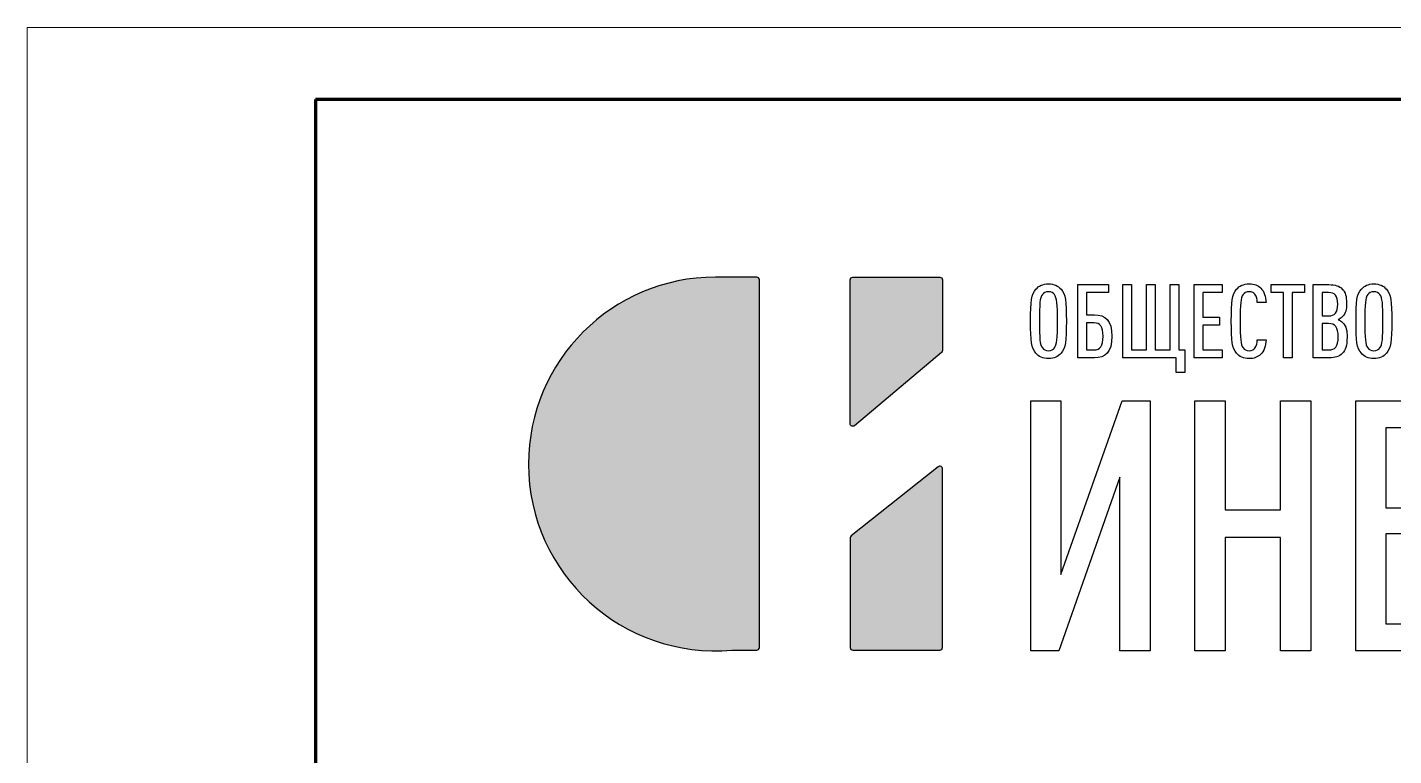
# Model space of a CAD drawing. Header units: millimetres. Extents: x 1642 to 8235, y 1174 to 5441.
# Drawn here: x 1990.4 to 2085.2, y 1425.5 to 1476 of the extents above; entities that cross this region are included whole.
import ezdxf

# ---------------------------------------------------------------- set-up
doc = ezdxf.new("R2010")
doc.units = ezdxf.units.MM
doc.layers.add('layer 1', color=7, linetype='Continuous')
doc.layers.add('Основной', color=1, linetype='Continuous', lineweight=60)
doc.layers.add('Размерный', color=4, linetype='Continuous', lineweight=30)

# ---------------------------------------------------------------- blocks, each defined once
blk = doc.blocks.new('Лого')
h = blk.add_hatch(color=151)
h.set_gradient(color1=(158, 191, 227), color2=(46, 54, 92), tint=1, name='HEMISPHERICAL')
edge = h.paths.add_edge_path()
edge.add_spline(control_points=[(0.349, 0.4943), (-0.1909, 0.4468), (-0.6571, 0.8707), (-0.6571, 1.4146), (-0.6571, 1.4146), (-0.6571, 1.9249), (-0.2434, 2.3386), (0.2669, 2.3386), (0.2669, 2.3386), (0.2669, 2.3386), (0.4714, 2.3386), (0.4714, 2.3386), (0.4714, 2.3386), (0.4787, 2.3386), (0.4846, 2.3327), (0.4846, 2.3254), (0.4846, 2.3254), (0.4846, 2.3254), (0.4846, 0.5075), (0.4846, 0.5075), (0.4846, 0.5075), (0.4846, 0.5003), (0.4787, 0.4943), (0.4714, 0.4943), (0.4714, 0.4943), (0.4714, 0.4943), (0.3502, 0.4943), (0.3502, 0.4943), (0.3502, 0.4943), (0.3497, 0.4943), (0.3494, 0.4943), (0.349, 0.4943)], knot_values=[0, 0, 0, 0, 0.111111, 0.111111, 0.111111, 0.111121, 0.222222, 0.222222, 0.222222, 0.222232, 0.333333, 0.333333, 0.333333, 0.333344, 0.444444, 0.444444, 0.444444, 0.444455, 0.555556, 0.555556, 0.555556, 0.555566, 0.666667, 0.666667, 0.666667, 0.666677, 0.777778, 0.777778, 0.777778, 0.777788, 1, 1, 1, 1], degree=3, periodic=0)
edge = h.paths.add_edge_path()
edge.add_spline(control_points=[(0.9551, 1.604), (0.9551, 1.604), (1.3853, 1.966), (1.3853, 1.966), (1.3853, 1.966), (1.3884, 1.9686), (1.39, 1.972), (1.39, 1.9761), (1.39, 1.9761), (1.39, 1.9761), (1.39, 2.3254), (1.39, 2.3254), (1.39, 2.3254), (1.39, 2.3327), (1.3841, 2.3386), (1.3768, 2.3386), (1.3768, 2.3386), (1.3768, 2.3386), (0.9466, 2.3386), (0.9466, 2.3386), (0.9466, 2.3386), (0.9393, 2.3386), (0.9334, 2.3327), (0.9334, 2.3254), (0.9334, 2.3254), (0.9334, 2.3254), (0.9334, 1.6141), (0.9334, 1.6141), (0.9334, 1.6141), (0.9334, 1.6089), (0.9363, 1.6044), (0.941, 1.6021), (0.941, 1.6021), (0.9458, 1.5999), (0.9511, 1.6006), (0.9551, 1.604)], knot_values=[0, 0, 0, 0, 0.1, 0.1, 0.1, 0.10001, 0.2, 0.2, 0.2, 0.20001, 0.3, 0.3, 0.3, 0.30001, 0.4, 0.4, 0.4, 0.40001, 0.5, 0.5, 0.5, 0.50001, 0.6, 0.6, 0.6, 0.60001, 0.7, 0.7, 0.7, 0.70001, 0.8, 0.8, 0.8, 0.80001, 1, 1, 1, 1], degree=3, periodic=0)
edge = h.paths.add_edge_path()
edge.add_spline(control_points=[(0.9384, 1.0593), (0.9384, 1.0593), (1.3686, 1.4007), (1.3686, 1.4007), (1.3686, 1.4007), (1.3727, 1.4039), (1.3779, 1.4045), (1.3826, 1.4023), (1.3826, 1.4023), (1.3873, 1.4), (1.39, 1.3956), (1.39, 1.3904), (1.39, 1.3904), (1.39, 1.3904), (1.39, 0.5075), (1.39, 0.5075), (1.39, 0.5075), (1.39, 0.5003), (1.3841, 0.4943), (1.3768, 0.4943), (1.3768, 0.4943), (1.3768, 0.4943), (0.9466, 0.4943), (0.9466, 0.4943), (0.9466, 0.4943), (0.9393, 0.4943), (0.9334, 0.5003), (0.9334, 0.5075), (0.9334, 0.5075), (0.9334, 0.5075), (0.9334, 1.049), (0.9334, 1.049), (0.9334, 1.049), (0.9334, 1.0531), (0.9351, 1.0567), (0.9384, 1.0593)], knot_values=[0, 0, 0, 0, 0.1, 0.1, 0.1, 0.10001, 0.2, 0.2, 0.2, 0.20001, 0.3, 0.3, 0.3, 0.30001, 0.4, 0.4, 0.4, 0.40001, 0.5, 0.5, 0.5, 0.50001, 0.6, 0.6, 0.6, 0.60001, 0.7, 0.7, 0.7, 0.70001, 0.8, 0.8, 0.8, 0.80001, 1, 1, 1, 1], degree=3, periodic=0)
at = {"layer": 'layer 1', "color": 159}
for points, knots in [([(0.349, 0.4943), (-0.1909, 0.4468), (-0.6571, 0.8707), (-0.6571, 1.4146), (-0.6571, 1.4146), (-0.6571, 1.9249), (-0.2434, 2.3386), (0.2669, 2.3386), (0.2669, 2.3386), (0.2669, 2.3386), (0.4714, 2.3386), (0.4714, 2.3386), (0.4714, 2.3386), (0.4787, 2.3386), (0.4846, 2.3327), (0.4846, 2.3254), (0.4846, 2.3254), (0.4846, 2.3254), (0.4846, 0.5075), (0.4846, 0.5075), (0.4846, 0.5075), (0.4846, 0.5003), (0.4787, 0.4943), (0.4714, 0.4943), (0.4714, 0.4943), (0.4714, 0.4943), (0.3502, 0.4943), (0.3502, 0.4943), (0.3502, 0.4943), (0.3497, 0.4943), (0.3494, 0.4943), (0.349, 0.4943)], [0, 0, 0, 0, 0.111111, 0.111111, 0.111111, 0.111111, 0.222222, 0.222222, 0.222222, 0.222222, 0.333333, 0.333333, 0.333333, 0.333333, 0.444444, 0.444444, 0.444444, 0.444444, 0.555556, 0.555556, 0.555556, 0.555556, 0.666667, 0.666667, 0.666667, 0.666667, 0.777778, 0.777778, 0.777778, 0.777778, 1, 1, 1, 1]), ([(0.9551, 1.604), (0.9551, 1.604), (1.3853, 1.966), (1.3853, 1.966), (1.3853, 1.966), (1.3884, 1.9686), (1.39, 1.972), (1.39, 1.9761), (1.39, 1.9761), (1.39, 1.9761), (1.39, 2.3254), (1.39, 2.3254), (1.39, 2.3254), (1.39, 2.3327), (1.3841, 2.3386), (1.3768, 2.3386), (1.3768, 2.3386), (1.3768, 2.3386), (0.9466, 2.3386), (0.9466, 2.3386), (0.9466, 2.3386), (0.9393, 2.3386), (0.9334, 2.3327), (0.9334, 2.3254), (0.9334, 2.3254), (0.9334, 2.3254), (0.9334, 1.6141), (0.9334, 1.6141), (0.9334, 1.6141), (0.9334, 1.6089), (0.9363, 1.6044), (0.941, 1.6021), (0.941, 1.6021), (0.9458, 1.5999), (0.9511, 1.6006), (0.9551, 1.604)], [0, 0, 0, 0, 0.1, 0.1, 0.1, 0.1, 0.2, 0.2, 0.2, 0.2, 0.3, 0.3, 0.3, 0.3, 0.4, 0.4, 0.4, 0.4, 0.5, 0.5, 0.5, 0.5, 0.6, 0.6, 0.6, 0.6, 0.7, 0.7, 0.7, 0.7, 0.8, 0.8, 0.8, 0.8, 1, 1, 1, 1]), ([(2.0023, 2.1207), (2.0023, 2.2208), (1.9992, 2.2533), (1.9759, 2.2792), (1.9759, 2.2792), (1.9616, 2.2949), (1.9423, 2.3056), (1.9139, 2.3056), (1.9139, 2.3056), (1.8854, 2.3056), (1.8661, 2.2949), (1.8519, 2.2792), (1.8519, 2.2792), (1.8286, 2.2533), (1.8255, 2.2208), (1.8255, 2.1207), (1.8255, 2.1207), (1.8255, 2.0206), (1.8286, 1.9881), (1.8519, 1.9622), (1.8519, 1.9622), (1.8661, 1.9465), (1.8854, 1.9358), (1.9139, 1.9358), (1.9139, 1.9358), (1.9423, 1.9358), (1.9616, 1.9465), (1.9759, 1.9622), (1.9759, 1.9622), (1.9992, 1.9881), (2.0023, 2.0206), (2.0023, 2.1207)], [0, 0, 0, 0, 0.111111, 0.111111, 0.111111, 0.111111, 0.222222, 0.222222, 0.222222, 0.222222, 0.333333, 0.333333, 0.333333, 0.333333, 0.444444, 0.444444, 0.444444, 0.444444, 0.555556, 0.555556, 0.555556, 0.555556, 0.666667, 0.666667, 0.666667, 0.666667, 0.777778, 0.777778, 0.777778, 0.777778, 1, 1, 1, 1]), ([(2.2278, 2.046), (2.2278, 2.1263), (2.1958, 2.1522), (2.1409, 2.1522), (2.1409, 2.1522), (2.1409, 2.1522), (2.1023, 2.1522), (2.1023, 2.1522), (2.1023, 2.1522), (2.1023, 2.1522), (2.1023, 2.2624), (2.1023, 2.2624), (2.1023, 2.2624), (2.1023, 2.2624), (2.2115, 2.2624), (2.2115, 2.2624), (2.2115, 2.2624), (2.2115, 2.2624), (2.2115, 2.3015), (2.2115, 2.3015), (2.2115, 2.3015), (2.2115, 2.3015), (2.0586, 2.3015), (2.0586, 2.3015), (2.0586, 2.3015), (2.0586, 2.3015), (2.0586, 1.9399), (2.0586, 1.9399), (2.0586, 1.9399), (2.0586, 1.9399), (2.1409, 1.9399), (2.1409, 1.9399), (2.1409, 1.9399), (2.1953, 1.9399), (2.2278, 1.9663), (2.2278, 2.046)], [0, 0, 0, 0, 0.1, 0.1, 0.1, 0.1, 0.2, 0.2, 0.2, 0.2, 0.3, 0.3, 0.3, 0.3, 0.4, 0.4, 0.4, 0.4, 0.5, 0.5, 0.5, 0.5, 0.6, 0.6, 0.6, 0.6, 0.7, 0.7, 0.7, 0.7, 0.8, 0.8, 0.8, 0.8, 1, 1, 1, 1]), ([(2.5874, 1.8678), (2.5874, 1.8678), (2.5874, 1.979), (2.5874, 1.979), (2.5874, 1.979), (2.5874, 1.979), (2.5589, 1.979), (2.5589, 1.979), (2.5589, 1.979), (2.5589, 1.979), (2.5589, 2.3015), (2.5589, 2.3015), (2.5589, 2.3015), (2.5589, 2.3015), (2.5153, 2.3015), (2.5153, 2.3015), (2.5153, 2.3015), (2.5153, 2.3015), (2.5153, 1.979), (2.5153, 1.979), (2.5153, 1.979), (2.5153, 1.979), (2.4421, 1.979), (2.4421, 1.979), (2.4421, 1.979), (2.4421, 1.979), (2.4421, 2.3015), (2.4421, 2.3015), (2.4421, 2.3015), (2.4421, 2.3015), (2.3984, 2.3015), (2.3984, 2.3015), (2.3984, 2.3015), (2.3984, 2.3015), (2.3984, 1.979), (2.3984, 1.979), (2.3984, 1.979), (2.3984, 1.979), (2.3253, 1.979), (2.3253, 1.979), (2.3253, 1.979), (2.3253, 1.979), (2.3253, 2.3015), (2.3253, 2.3015), (2.3253, 2.3015), (2.3253, 2.3015), (2.2816, 2.3015), (2.2816, 2.3015), (2.2816, 2.3015), (2.2816, 2.3015), (2.2816, 1.9399), (2.2816, 1.9399), (2.2816, 1.9399), (2.2816, 1.9399), (2.5457, 1.9399), (2.5457, 1.9399), (2.5457, 1.9399), (2.5457, 1.9399), (2.5457, 1.8678), (2.5457, 1.8678), (2.5457, 1.8678), (2.5457, 1.8678), (2.5874, 1.8678), (2.5874, 1.8678)], [0, 0, 0, 0, 0.058824, 0.058824, 0.058824, 0.058824, 0.117647, 0.117647, 0.117647, 0.117647, 0.176471, 0.176471, 0.176471, 0.176471, 0.235294, 0.235294, 0.235294, 0.235294, 0.294118, 0.294118, 0.294118, 0.294118, 0.352941, 0.352941, 0.352941, 0.352941, 0.411765, 0.411765, 0.411765, 0.411765, 0.470588, 0.470588, 0.470588, 0.470588, 0.529412, 0.529412, 0.529412, 0.529412, 0.588235, 0.588235, 0.588235, 0.588235, 0.647059, 0.647059, 0.647059, 0.647059, 0.705882, 0.705882, 0.705882, 0.705882, 0.764706, 0.764706, 0.764706, 0.764706, 0.823529, 0.823529, 0.823529, 0.823529, 0.882353, 0.882353, 0.882353, 0.882353, 1, 1, 1, 1]), ([(2.7733, 1.9399), (2.7733, 1.9399), (2.7733, 1.979), (2.7733, 1.979), (2.7733, 1.979), (2.7733, 1.979), (2.6773, 1.979), (2.6773, 1.979), (2.6773, 1.979), (2.6773, 1.979), (2.6773, 2.1019), (2.6773, 2.1019), (2.6773, 2.1019), (2.6773, 2.1019), (2.7601, 2.1019), (2.7601, 2.1019), (2.7601, 2.1019), (2.7601, 2.1019), (2.7601, 2.141), (2.7601, 2.141), (2.7601, 2.141), (2.7601, 2.141), (2.6773, 2.141), (2.6773, 2.141), (2.6773, 2.141), (2.6773, 2.141), (2.6773, 2.2624), (2.6773, 2.2624), (2.6773, 2.2624), (2.6773, 2.2624), (2.7733, 2.2624), (2.7733, 2.2624), (2.7733, 2.2624), (2.7733, 2.2624), (2.7733, 2.3015), (2.7733, 2.3015), (2.7733, 2.3015), (2.7733, 2.3015), (2.6336, 2.3015), (2.6336, 2.3015), (2.6336, 2.3015), (2.6336, 2.3015), (2.6336, 1.9399), (2.6336, 1.9399), (2.6336, 1.9399), (2.6336, 1.9399), (2.7733, 1.9399), (2.7733, 1.9399)], [0, 0, 0, 0, 0.076923, 0.076923, 0.076923, 0.076923, 0.153846, 0.153846, 0.153846, 0.153846, 0.230769, 0.230769, 0.230769, 0.230769, 0.307692, 0.307692, 0.307692, 0.307692, 0.384615, 0.384615, 0.384615, 0.384615, 0.461538, 0.461538, 0.461538, 0.461538, 0.538462, 0.538462, 0.538462, 0.538462, 0.615385, 0.615385, 0.615385, 0.615385, 0.692308, 0.692308, 0.692308, 0.692308, 0.769231, 0.769231, 0.769231, 0.769231, 0.846154, 0.846154, 0.846154, 0.846154, 1, 1, 1, 1]), ([(2.9897, 2.0293), (2.9897, 2.0293), (2.9465, 2.0293), (2.9465, 2.0293), (2.9465, 2.0293), (2.946, 2.014), (2.9429, 1.9983), (2.9348, 1.9876), (2.9348, 1.9876), (2.9292, 1.9805), (2.9201, 1.9749), (2.9064, 1.9749), (2.9064, 1.9749), (2.8921, 1.9749), (2.8825, 1.9805), (2.8764, 1.9886), (2.8764, 1.9886), (2.8637, 2.0059), (2.8617, 2.0349), (2.8617, 2.1207), (2.8617, 2.1207), (2.8617, 2.2065), (2.8637, 2.2355), (2.8764, 2.2528), (2.8764, 2.2528), (2.8825, 2.2609), (2.8921, 2.2665), (2.9064, 2.2665), (2.9064, 2.2665), (2.9201, 2.2665), (2.9292, 2.2609), (2.9348, 2.2538), (2.9348, 2.2538), (2.9434, 2.2431), (2.946, 2.2279), (2.9465, 2.2126), (2.9465, 2.2126), (2.9465, 2.2126), (2.9897, 2.2126), (2.9897, 2.2126), (2.9897, 2.2126), (2.9891, 2.2421), (2.9805, 2.268), (2.9638, 2.2843), (2.9638, 2.2843), (2.9495, 2.298), (2.9318, 2.3056), (2.9064, 2.3056), (2.9064, 2.3056), (2.8779, 2.3056), (2.8581, 2.2949), (2.8444, 2.2792), (2.8444, 2.2792), (2.8205, 2.2517), (2.818, 2.2208), (2.818, 2.1207), (2.818, 2.1207), (2.818, 2.0206), (2.8205, 1.9897), (2.8444, 1.9622), (2.8444, 1.9622), (2.8581, 1.9465), (2.8779, 1.9358), (2.9064, 1.9358), (2.9064, 1.9358), (2.9302, 1.9358), (2.948, 1.9429), (2.9622, 1.9556), (2.9622, 1.9556), (2.98, 1.9719), (2.9891, 1.9988), (2.9897, 2.0293)], [0, 0, 0, 0, 0.052632, 0.052632, 0.052632, 0.052632, 0.105263, 0.105263, 0.105263, 0.105263, 0.157895, 0.157895, 0.157895, 0.157895, 0.210526, 0.210526, 0.210526, 0.210526, 0.263158, 0.263158, 0.263158, 0.263158, 0.315789, 0.315789, 0.315789, 0.315789, 0.368421, 0.368421, 0.368421, 0.368421, 0.421053, 0.421053, 0.421053, 0.421053, 0.473684, 0.473684, 0.473684, 0.473684, 0.526316, 0.526316, 0.526316, 0.526316, 0.578947, 0.578947, 0.578947, 0.578947, 0.631579, 0.631579, 0.631579, 0.631579, 0.684211, 0.684211, 0.684211, 0.684211, 0.736842, 0.736842, 0.736842, 0.736842, 0.789474, 0.789474, 0.789474, 0.789474, 0.842105, 0.842105, 0.842105, 0.842105, 0.894737, 0.894737, 0.894737, 0.894737, 1, 1, 1, 1]), ([(3.1796, 2.2624), (3.1796, 2.2624), (3.1796, 2.3015), (3.1796, 2.3015), (3.1796, 2.3015), (3.1796, 2.3015), (3.0145, 2.3015), (3.0145, 2.3015), (3.0145, 2.3015), (3.0145, 2.3015), (3.0145, 2.2624), (3.0145, 2.2624), (3.0145, 2.2624), (3.0145, 2.2624), (3.0755, 2.2624), (3.0755, 2.2624), (3.0755, 2.2624), (3.0755, 2.2624), (3.0755, 1.9399), (3.0755, 1.9399), (3.0755, 1.9399), (3.0755, 1.9399), (3.1192, 1.9399), (3.1192, 1.9399), (3.1192, 1.9399), (3.1192, 1.9399), (3.1192, 2.2624), (3.1192, 2.2624), (3.1192, 2.2624), (3.1192, 2.2624), (3.1796, 2.2624), (3.1796, 2.2624)], [0, 0, 0, 0, 0.111111, 0.111111, 0.111111, 0.111111, 0.222222, 0.222222, 0.222222, 0.222222, 0.333333, 0.333333, 0.333333, 0.333333, 0.444444, 0.444444, 0.444444, 0.444444, 0.555556, 0.555556, 0.555556, 0.555556, 0.666667, 0.666667, 0.666667, 0.666667, 0.777778, 0.777778, 0.777778, 0.777778, 1, 1, 1, 1]), ([(3.3904, 2.0415), (3.3904, 2.0725), (3.3874, 2.0968), (3.3686, 2.1151), (3.3686, 2.1151), (3.3625, 2.1207), (3.3543, 2.1258), (3.3462, 2.1283), (3.3462, 2.1283), (3.3533, 2.1314), (3.3604, 2.1359), (3.3665, 2.142), (3.3665, 2.142), (3.3843, 2.1593), (3.3879, 2.1806), (3.3879, 2.2065), (3.3879, 2.2065), (3.3879, 2.2457), (3.3823, 2.2634), (3.3665, 2.2797), (3.3665, 2.2797), (3.3518, 2.2949), (3.3325, 2.3015), (3.3005, 2.3015), (3.3005, 2.3015), (3.3005, 2.3015), (3.2228, 2.3015), (3.2228, 2.3015), (3.2228, 2.3015), (3.2228, 2.3015), (3.2228, 1.9399), (3.2228, 1.9399), (3.2228, 1.9399), (3.2228, 1.9399), (3.3005, 1.9399), (3.3005, 1.9399), (3.3005, 1.9399), (3.3325, 1.9399), (3.3523, 1.9465), (3.367, 1.9617), (3.367, 1.9617), (3.3833, 1.9785), (3.3904, 1.9978), (3.3904, 2.0415)], [0, 0, 0, 0, 0.083333, 0.083333, 0.083333, 0.083333, 0.166667, 0.166667, 0.166667, 0.166667, 0.25, 0.25, 0.25, 0.25, 0.333333, 0.333333, 0.333333, 0.333333, 0.416667, 0.416667, 0.416667, 0.416667, 0.5, 0.5, 0.5, 0.5, 0.583333, 0.583333, 0.583333, 0.583333, 0.666667, 0.666667, 0.666667, 0.666667, 0.75, 0.75, 0.75, 0.75, 0.833333, 0.833333, 0.833333, 0.833333, 1, 1, 1, 1]), ([(3.6114, 2.1207), (3.6114, 2.2208), (3.6083, 2.2533), (3.5849, 2.2792), (3.5849, 2.2792), (3.5707, 2.2949), (3.5514, 2.3056), (3.523, 2.3056), (3.523, 2.3056), (3.4945, 2.3056), (3.4752, 2.2949), (3.461, 2.2792), (3.461, 2.2792), (3.4376, 2.2533), (3.4346, 2.2208), (3.4346, 2.1207), (3.4346, 2.1207), (3.4346, 2.0206), (3.4376, 1.9881), (3.461, 1.9622), (3.461, 1.9622), (3.4752, 1.9465), (3.4945, 1.9358), (3.523, 1.9358), (3.523, 1.9358), (3.5514, 1.9358), (3.5707, 1.9465), (3.5849, 1.9622), (3.5849, 1.9622), (3.6083, 1.9881), (3.6114, 2.0206), (3.6114, 2.1207)], [0, 0, 0, 0, 0.111111, 0.111111, 0.111111, 0.111111, 0.222222, 0.222222, 0.222222, 0.222222, 0.333333, 0.333333, 0.333333, 0.333333, 0.444444, 0.444444, 0.444444, 0.444444, 0.555556, 0.555556, 0.555556, 0.555556, 0.666667, 0.666667, 0.666667, 0.666667, 0.777778, 0.777778, 0.777778, 0.777778, 1, 1, 1, 1]), ([(1.9586, 2.1207), (1.9586, 2.0349), (1.956, 2.0059), (1.9433, 1.9886), (1.9433, 1.9886), (1.9372, 1.9805), (1.9281, 1.9749), (1.9139, 1.9749), (1.9139, 1.9749), (1.8997, 1.9749), (1.89, 1.9805), (1.8839, 1.9886), (1.8839, 1.9886), (1.8712, 2.0059), (1.8692, 2.0349), (1.8692, 2.1207), (1.8692, 2.1207), (1.8692, 2.2065), (1.8712, 2.2355), (1.8839, 2.2528), (1.8839, 2.2528), (1.89, 2.2609), (1.8997, 2.2665), (1.9139, 2.2665), (1.9139, 2.2665), (1.9281, 2.2665), (1.9372, 2.2609), (1.9433, 2.2528), (1.9433, 2.2528), (1.956, 2.2355), (1.9586, 2.2065), (1.9586, 2.1207)], [0, 0, 0, 0, 0.111111, 0.111111, 0.111111, 0.111111, 0.222222, 0.222222, 0.222222, 0.222222, 0.333333, 0.333333, 0.333333, 0.333333, 0.444444, 0.444444, 0.444444, 0.444444, 0.555556, 0.555556, 0.555556, 0.555556, 0.666667, 0.666667, 0.666667, 0.666667, 0.777778, 0.777778, 0.777778, 0.777778, 1, 1, 1, 1]), ([(3.3442, 2.2045), (3.3442, 2.1634), (3.3295, 2.1466), (3.2985, 2.1466), (3.2985, 2.1466), (3.2985, 2.1466), (3.2665, 2.1466), (3.2665, 2.1466), (3.2665, 2.1466), (3.2665, 2.1466), (3.2665, 2.2624), (3.2665, 2.2624), (3.2665, 2.2624), (3.2665, 2.2624), (3.2985, 2.2624), (3.2985, 2.2624), (3.2985, 2.2624), (3.33, 2.2624), (3.3442, 2.2482), (3.3442, 2.2045)], [0, 0, 0, 0, 0.166667, 0.166667, 0.166667, 0.166667, 0.333333, 0.333333, 0.333333, 0.333333, 0.5, 0.5, 0.5, 0.5, 0.666667, 0.666667, 0.666667, 0.666667, 1, 1, 1, 1]), ([(3.5677, 2.1207), (3.5677, 2.0349), (3.5651, 2.0059), (3.5524, 1.9886), (3.5524, 1.9886), (3.5463, 1.9805), (3.5372, 1.9749), (3.523, 1.9749), (3.523, 1.9749), (3.5088, 1.9749), (3.4991, 1.9805), (3.493, 1.9886), (3.493, 1.9886), (3.4803, 2.0059), (3.4783, 2.0349), (3.4783, 2.1207), (3.4783, 2.1207), (3.4783, 2.2065), (3.4803, 2.2355), (3.493, 2.2528), (3.493, 2.2528), (3.4991, 2.2609), (3.5088, 2.2665), (3.523, 2.2665), (3.523, 2.2665), (3.5372, 2.2665), (3.5463, 2.2609), (3.5524, 2.2528), (3.5524, 2.2528), (3.5651, 2.2355), (3.5677, 2.2065), (3.5677, 2.1207)], [0, 0, 0, 0, 0.111111, 0.111111, 0.111111, 0.111111, 0.222222, 0.222222, 0.222222, 0.222222, 0.333333, 0.333333, 0.333333, 0.333333, 0.444444, 0.444444, 0.444444, 0.444444, 0.555556, 0.555556, 0.555556, 0.555556, 0.666667, 0.666667, 0.666667, 0.666667, 0.777778, 0.777778, 0.777778, 0.777778, 1, 1, 1, 1]), ([(2.1841, 2.046), (2.1841, 1.9973), (2.1689, 1.979), (2.1404, 1.979), (2.1404, 1.979), (2.1404, 1.979), (2.1023, 1.979), (2.1023, 1.979), (2.1023, 1.979), (2.1023, 1.979), (2.1023, 2.1126), (2.1023, 2.1126), (2.1023, 2.1126), (2.1023, 2.1126), (2.1404, 2.1126), (2.1404, 2.1126), (2.1404, 2.1126), (2.1689, 2.1126), (2.1841, 2.0948), (2.1841, 2.046)], [0, 0, 0, 0, 0.166667, 0.166667, 0.166667, 0.166667, 0.333333, 0.333333, 0.333333, 0.333333, 0.5, 0.5, 0.5, 0.5, 0.666667, 0.666667, 0.666667, 0.666667, 1, 1, 1, 1]), ([(3.3467, 2.044), (3.3467, 1.9942), (3.331, 1.979), (3.298, 1.979), (3.298, 1.979), (3.298, 1.979), (3.2665, 1.979), (3.2665, 1.979), (3.2665, 1.979), (3.2665, 1.979), (3.2665, 2.109), (3.2665, 2.109), (3.2665, 2.109), (3.2665, 2.109), (3.298, 2.109), (3.298, 2.109), (3.298, 2.109), (3.3305, 2.109), (3.3467, 2.0907), (3.3467, 2.044)], [0, 0, 0, 0, 0.166667, 0.166667, 0.166667, 0.166667, 0.333333, 0.333333, 0.333333, 0.333333, 0.5, 0.5, 0.5, 0.5, 0.666667, 0.666667, 0.666667, 0.666667, 1, 1, 1, 1]), ([(2.416, 0.4914), (2.416, 0.4914), (2.416, 1.7272), (2.416, 1.7272), (2.416, 1.7272), (2.416, 1.7272), (2.2789, 1.7272), (2.2789, 1.7272), (2.2789, 1.7272), (2.2789, 1.7272), (1.9752, 0.8681), (1.9752, 0.8681), (1.9752, 0.8681), (1.9752, 0.8681), (1.9752, 1.7272), (1.9752, 1.7272), (1.9752, 1.7272), (1.9752, 1.7272), (1.826, 1.7272), (1.826, 1.7272), (1.826, 1.7272), (1.826, 1.7272), (1.826, 0.4914), (1.826, 0.4914), (1.826, 0.4914), (1.826, 0.4914), (1.9648, 0.4914), (1.9648, 0.4914), (1.9648, 0.4914), (1.9648, 0.4914), (2.2668, 1.3488), (2.2668, 1.3488), (2.2668, 1.3488), (2.2668, 1.3488), (2.2668, 0.4914), (2.2668, 0.4914), (2.2668, 0.4914), (2.2668, 0.4914), (2.416, 0.4914), (2.416, 0.4914)], [0, 0, 0, 0, 0.090909, 0.090909, 0.090909, 0.090909, 0.181818, 0.181818, 0.181818, 0.181818, 0.272727, 0.272727, 0.272727, 0.272727, 0.363636, 0.363636, 0.363636, 0.363636, 0.454545, 0.454545, 0.454545, 0.454545, 0.545455, 0.545455, 0.545455, 0.545455, 0.636364, 0.636364, 0.636364, 0.636364, 0.727273, 0.727273, 0.727273, 0.727273, 0.818182, 0.818182, 0.818182, 0.818182, 1, 1, 1, 1]), ([(3.211, 0.4914), (3.211, 0.4914), (3.211, 1.7272), (3.211, 1.7272), (3.211, 1.7272), (3.211, 1.7272), (3.0617, 1.7272), (3.0617, 1.7272), (3.0617, 1.7272), (3.0617, 1.7272), (3.0617, 1.1874), (3.0617, 1.1874), (3.0617, 1.1874), (3.0617, 1.1874), (2.7875, 1.1874), (2.7875, 1.1874), (2.7875, 1.1874), (2.7875, 1.1874), (2.7875, 1.7272), (2.7875, 1.7272), (2.7875, 1.7272), (2.7875, 1.7272), (2.6382, 1.7272), (2.6382, 1.7272), (2.6382, 1.7272), (2.6382, 1.7272), (2.6382, 0.4914), (2.6382, 0.4914), (2.6382, 0.4914), (2.6382, 0.4914), (2.7875, 0.4914), (2.7875, 0.4914), (2.7875, 0.4914), (2.7875, 0.4914), (2.7875, 1.052), (2.7875, 1.052), (2.7875, 1.052), (2.7875, 1.052), (3.0617, 1.052), (3.0617, 1.052), (3.0617, 1.052), (3.0617, 1.052), (3.0617, 0.4914), (3.0617, 0.4914), (3.0617, 0.4914), (3.0617, 0.4914), (3.211, 0.4914), (3.211, 0.4914)], [0, 0, 0, 0, 0.076923, 0.076923, 0.076923, 0.076923, 0.153846, 0.153846, 0.153846, 0.153846, 0.230769, 0.230769, 0.230769, 0.230769, 0.307692, 0.307692, 0.307692, 0.307692, 0.384615, 0.384615, 0.384615, 0.384615, 0.461538, 0.461538, 0.461538, 0.461538, 0.538462, 0.538462, 0.538462, 0.538462, 0.615385, 0.615385, 0.615385, 0.615385, 0.692308, 0.692308, 0.692308, 0.692308, 0.769231, 0.769231, 0.769231, 0.769231, 0.846154, 0.846154, 0.846154, 0.846154, 1, 1, 1, 1]), ([(4.0059, 0.8385), (4.0059, 0.9444), (3.9954, 1.0277), (3.9312, 1.0902), (3.9312, 1.0902), (3.9104, 1.1093), (3.8826, 1.1267), (3.8549, 1.1353), (3.8549, 1.1353), (3.8792, 1.1457), (3.9035, 1.1614), (3.9243, 1.1822), (3.9243, 1.1822), (3.985, 1.2412), (3.9972, 1.3141), (3.9972, 1.4026), (3.9972, 1.4026), (3.9972, 1.5363), (3.9781, 1.597), (3.9243, 1.6525), (3.9243, 1.6525), (3.8739, 1.7046), (3.808, 1.7272), (3.6987, 1.7272), (3.6987, 1.7272), (3.6987, 1.7272), (3.4331, 1.7272), (3.4331, 1.7272), (3.4331, 1.7272), (3.4331, 1.7272), (3.4331, 0.4914), (3.4331, 0.4914), (3.4331, 0.4914), (3.4331, 0.4914), (3.6987, 0.4914), (3.6987, 0.4914), (3.6987, 0.4914), (3.808, 0.4914), (3.8757, 0.514), (3.926, 0.5661), (3.926, 0.5661), (3.9816, 0.6233), (4.0059, 0.6893), (4.0059, 0.8385)], [0, 0, 0, 0, 0.083333, 0.083333, 0.083333, 0.083333, 0.166667, 0.166667, 0.166667, 0.166667, 0.25, 0.25, 0.25, 0.25, 0.333333, 0.333333, 0.333333, 0.333333, 0.416667, 0.416667, 0.416667, 0.416667, 0.5, 0.5, 0.5, 0.5, 0.583333, 0.583333, 0.583333, 0.583333, 0.666667, 0.666667, 0.666667, 0.666667, 0.75, 0.75, 0.75, 0.75, 0.833333, 0.833333, 0.833333, 0.833333, 1, 1, 1, 1]), ([(3.8479, 1.3957), (3.8479, 1.2551), (3.7976, 1.1978), (3.6917, 1.1978), (3.6917, 1.1978), (3.6917, 1.1978), (3.5824, 1.1978), (3.5824, 1.1978), (3.5824, 1.1978), (3.5824, 1.1978), (3.5824, 1.5935), (3.5824, 1.5935), (3.5824, 1.5935), (3.5824, 1.5935), (3.6917, 1.5935), (3.6917, 1.5935), (3.6917, 1.5935), (3.7993, 1.5935), (3.8479, 1.5449), (3.8479, 1.3957)], [0, 0, 0, 0, 0.166667, 0.166667, 0.166667, 0.166667, 0.333333, 0.333333, 0.333333, 0.333333, 0.5, 0.5, 0.5, 0.5, 0.666667, 0.666667, 0.666667, 0.666667, 1, 1, 1, 1]), ([(0.9384, 1.0593), (0.9384, 1.0593), (1.3686, 1.4007), (1.3686, 1.4007), (1.3686, 1.4007), (1.3727, 1.4039), (1.3779, 1.4045), (1.3826, 1.4023), (1.3826, 1.4023), (1.3873, 1.4), (1.39, 1.3956), (1.39, 1.3904), (1.39, 1.3904), (1.39, 1.3904), (1.39, 0.5075), (1.39, 0.5075), (1.39, 0.5075), (1.39, 0.5003), (1.3841, 0.4943), (1.3768, 0.4943), (1.3768, 0.4943), (1.3768, 0.4943), (0.9466, 0.4943), (0.9466, 0.4943), (0.9466, 0.4943), (0.9393, 0.4943), (0.9334, 0.5003), (0.9334, 0.5075), (0.9334, 0.5075), (0.9334, 0.5075), (0.9334, 1.049), (0.9334, 1.049), (0.9334, 1.049), (0.9334, 1.0531), (0.9351, 1.0567), (0.9384, 1.0593)], [0, 0, 0, 0, 0.1, 0.1, 0.1, 0.1, 0.2, 0.2, 0.2, 0.2, 0.3, 0.3, 0.3, 0.3, 0.4, 0.4, 0.4, 0.4, 0.5, 0.5, 0.5, 0.5, 0.6, 0.6, 0.6, 0.6, 0.7, 0.7, 0.7, 0.7, 0.8, 0.8, 0.8, 0.8, 1, 1, 1, 1]), ([(3.8566, 0.8472), (3.8566, 0.6771), (3.8028, 0.6251), (3.69, 0.6251), (3.69, 0.6251), (3.69, 0.6251), (3.5824, 0.6251), (3.5824, 0.6251), (3.5824, 0.6251), (3.5824, 0.6251), (3.5824, 1.0694), (3.5824, 1.0694), (3.5824, 1.0694), (3.5824, 1.0694), (3.69, 1.0694), (3.69, 1.0694), (3.69, 1.0694), (3.8011, 1.0694), (3.8566, 1.0069), (3.8566, 0.8472)], [0, 0, 0, 0, 0.166667, 0.166667, 0.166667, 0.166667, 0.333333, 0.333333, 0.333333, 0.333333, 0.5, 0.5, 0.5, 0.5, 0.666667, 0.666667, 0.666667, 0.666667, 1, 1, 1, 1])]:
    blk.add_open_spline(points, degree=3, knots=knots, dxfattribs=at)

msp = doc.modelspace()

# ---------------------------------------------------------------- linework, layer by layer
at = {"layer": 'Основной', "color": 7, "lineweight": 70}
for p, q in [((2195.37, 1471.031), (2010.37, 1471.031)), ((2010.37, 1471.031), (2010.37, 1184.031))]:
    msp.add_line(p, q, dxfattribs=at)
at = {"layer": 'Размерный', "color": 7, "lineweight": 20}
for p, q in [((1990.37, 1476.031), (1990.37, 1179.031)), ((1990.37, 1476.031), (1990.37, 1179.031)), ((2200.37, 1476.031), (1990.37, 1476.031))]:
    msp.add_line(p, q, dxfattribs=at)

# ---------------------------------------------------------------- block references
at = {"xscale": 14.03940509185902, "yscale": 14.03940509185902, "zscale": 14.03940509185902}
msp.add_blockref('Лого', (2034.389, 1425.858), dxfattribs=at)

doc.saveas('drawing.dxf')
